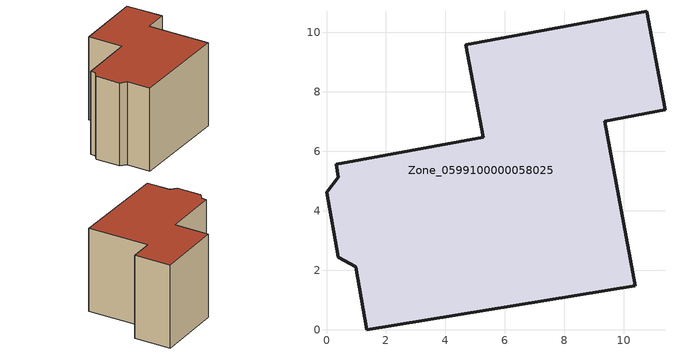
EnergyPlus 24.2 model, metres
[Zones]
Zone_0599100000058025
 floor ground (C_G): 0,4.63 0.4,5.13 0.33,5.56 5.27,6.48 4.69,9.58 10.77,10.71 11.39,7.4 9.36,7.02 10.39,1.48 1.36,0 0.98,2.11 0.4,2.43 z0
 wall outside (C_F): 11.39,7.4 10.77,10.71 4.69,9.58 5.27,6.48 0.33,5.56 0.4,5.13 0,4.63 0.4,2.43 0.98,2.11 1.36,0 10.39,1.48 9.36,7.02 11.39,7.4 z0:7.77
 roof outside (C_R): 10.39,1.48 9.36,7.02 11.39,7.4 10.77,10.71 4.69,9.58 5.27,6.48 0.33,5.56 0.4,5.13 0,4.63 0.4,2.43 0.98,2.11 1.36,0 z7.77
[BUILDING]
Pand.0599100000058025: North Axis=0; Terrain=City; Loads Convergence Tolerance Value=0.04; Temperature Convergence Tolerance Value=0.4; Solar Distribution=FullExterior; Maximum Number of Warmup Days=25; Minimum Number of Warmup Days=1
[Site:Location]
Rotterdam.The.Hague.AP_ZH_NLD Design_Conditions: Latitude=51.96; Longitude=4.45; Time Zone=1; Elevation=-4.5
[SITE:GROUNDTEMPERATURE:BUILDINGSURFACE]
18, 18, 18, 18, 18, 18, 18, 18, 18, 18, 18, 18
[MATERIAL] Thermal Absorptance=0.9; Solar Absorptance=0.7; Visible Absorptance=0.7
Name | Roughness | Thickness | Conductivity | Density | Specific Heat
G.TC.1946 | MediumSmooth | 0.15 | 1 | 540 | 1210
F.TC.1946 | Rough | 0.3 | 0.857143 | 1920 | 840
R.TC.1946 | MediumRough | 0.2 | 0.909091 | 1500 | 1000
[CONSTRUCTION]
C_G: G.TC.1946
C_F: F.TC.1946
C_R: R.TC.1946
[ZONE]
Zone_0599100000058025: Type=1; Multiplier=1; Ceiling Height=Autocalculate; Volume=Autocalculate; Floor Area=autocalculate; Part of Total Floor Area=Yes
[ZONEINFILTRATION:DESIGNFLOWRATE]
Infil_Zone_0599100000058025: Zone or ZoneList or Space or SpaceList=Zone_0599100000058025; Schedule=AlwaysOn; Design Flow Rate Calculation Method=Flow/Area; Flow Rate per Floor Area=0.003; Constant Term Coefficient=1; Temperature Term Coefficient=0; Velocity Term Coefficient=0; Velocity Squared Term Coefficient=0
[HVACTEMPLATE:ZONE:IDEALLOADSAIRSYSTEM]
Zone_0599100000058025: Maximum Heating Supply Air Temperature=50; Minimum Cooling Supply Air Temperature=13; Maximum Heating Supply Air Humidity Ratio=0.0156; Minimum Cooling Supply Air Humidity Ratio=0.0077; Heating Limit=NoLimit; Cooling Limit=NoLimit; Dehumidification Control Type=ConstantSensibleHeatRatio; Cooling Sensible Heat Ratio=0.7; Dehumidification Setpoint=60; Humidification Control Type=None; Humidification Setpoint=30; Outdoor Air Method=None; Outdoor Air Flow Rate per Person=0.00944; Outdoor Air Flow Rate per Zone Floor Area=0; Outdoor Air Flow Rate per Zone=0; Demand Controlled Ventilation Type=None; Outdoor Air Economizer Type=NoEconomizer; Heat Recovery Type=None; Sensible Heat Recovery Effectiveness=0.7; Latent Heat Recovery Effectiveness=0.65
[ZONECONTROL:THERMOSTAT]
ThermostatControl_Zone_0599100000058025: Zone or ZoneList=Zone_0599100000058025; Control Type Schedule=DualSetpointControlType; Control 1=Thermostat_Zone_0599100000058025; Temperature Difference Between Cutout And Setpoint=0
[THERMOSTATSETPOINT:DUALSETPOINT]
Thermostat_Zone_0599100000058025: Heating Setpoint Temperature Schedule=HeatingSetpoint_Zone_0599100000058025; Cooling Setpoint Temperature Schedule=CoolingSetpoint_Zone_0599100000058025
[SCHEDULE:COMPACT]
HeatingSetpoint_Zone_0599100000058025: Through: 12/31, For: AllDays, Until: 24:00, 21
CoolingSetpoint_Zone_0599100000058025: Through: 12/31, For: AllDays, Until: 24:00, 24
DualSetpointControlType: Through: 12/31, For: AllDays, Until: 24:00, 4
AlwaysOn: Through: 12/31, For: AllDays, Until: 24:00, 1
